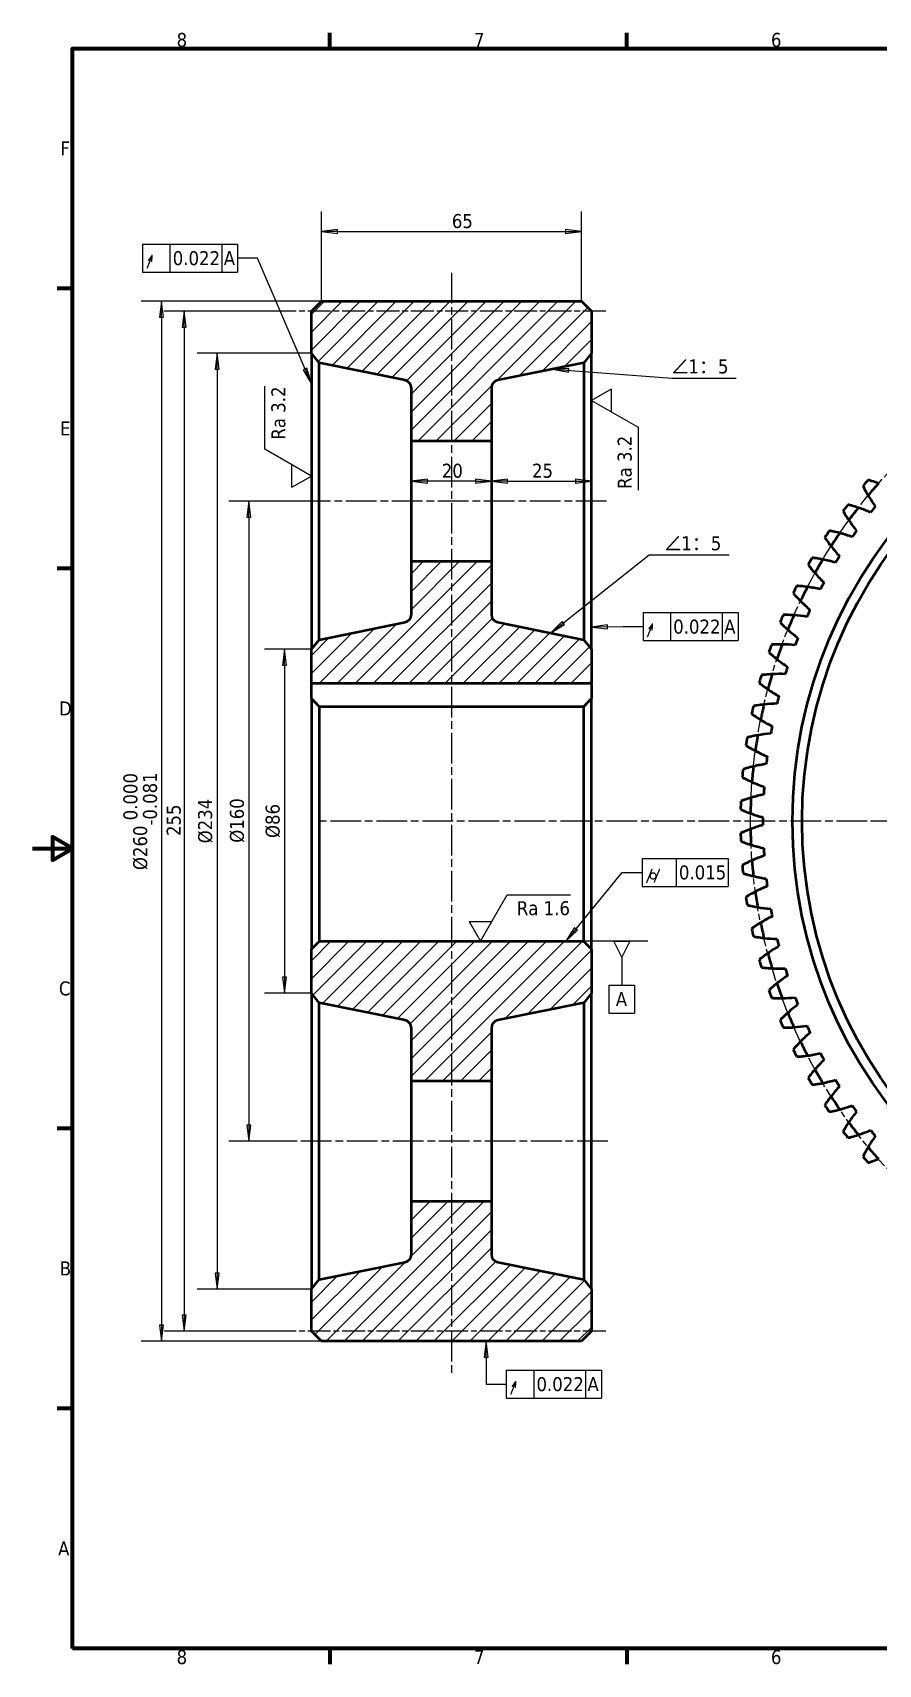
# Model space of a CAD drawing. Header units: millimetres. Extents: x 0 to 594, y 0 to 420.
# Drawn here: x 0 to 211.3, y 6 to 414 of the extents above; entities that cross this region are included whole.
import ezdxf

# ---------------------------------------------------------------- set-up
doc = ezdxf.new("R2010")
doc.units = ezdxf.units.MM
doc.linetypes.add('CHAIN', pattern=[0.3543, 0.2362, -0.0295, 0.0591, -0.0295])
for name, color, linetype, lineweight in [('中心标记 (ISO)', 7, 'Continuous', 25), ('中心线 (ISO)', 7, 'CHAIN', 25), ('剖面线 (ISO)', 7, 'Continuous', 18), ('可见 (ISO)', 7, 'Continuous', 50), ('图框 (ISO)', 7, 'Continuous', 70), ('尺寸 (ISO)', 7, 'Continuous', 25), ('旋转中心线', 7, 'CHAIN', 25), ('符号 (ISO)', 7, 'Continuous', 25)]:
    doc.layers.add(name, color=color, linetype=linetype, lineweight=lineweight)
doc.styles.add('文本样式10', font='AIGDT___.TTF')
doc.styles.add('注释文本 (ISO)', font='tahoma.ttf')
doc.dimstyles.new('默认 (GB)', dxfattribs={"dimtxt": 3.5, "dimasz": 4, "dimexe": 5, "dimexo": 0, "dimgap": 0.75, "dimtad": 1, "dimrnd": 1e-08, "dimdsep": 46, "dimtxsty": '注释文本 (ISO)', "dimblk": 'Filled-1', "dimcen": 0.09, "dimdle": 10, "dimclrd": 256, "dimclre": 256, "dimclrt": 256, "dimaunit": 1, "dimadec": 3, "dimazin": 2, "dimtfac": 1, "dimtmove": 0, "dimatfit": 3, "dimldrblk": 'Filled-1', "dimfxl": 1, "dimtolj": 1, "dimtzin": 0, "dimlwd": -1, "dimlwe": -1, "dimarcsym": 0})
doc.dimstyles.new('默认 - 类型 1 (GB)$7', dxfattribs={"dimtxt": 3.5, "dimasz": 4, "dimexe": 5, "dimexo": 0, "dimgap": 0.75, "dimtad": 1, "dimrnd": 1e-08, "dimdsep": 46, "dimtxsty": '注释文本 (ISO)', "dimblk": 'Filled-1', "dimcen": 0.09, "dimdle": 10, "dimclrd": 256, "dimclre": 256, "dimclrt": 256, "dimaunit": 1, "dimadec": 3, "dimazin": 2, "dimtfac": 1, "dimtmove": 0, "dimatfit": 3, "dimldrblk": 'Filled-1', "dimfxl": 1, "dimtolj": 1, "dimtzin": 0, "dimlwd": -1, "dimlwe": -1, "dimarcsym": 0})
pattern_1 = [(45, (0, 0), (-2.245064, 2.245064), [])]

# ---------------------------------------------------------------- blocks, each defined once
blk = doc.blocks.new('图框 默认图框')
at = {"layer": '图框 (ISO)'}
for p, q in [((74.25, 410), (74.25, 413.9)), ((148.5, 410), (148.5, 413.9)), ((10, 350), (6.1, 350)), ((10, 280), (6.1, 280)), ((10, 140), (6.1, 140)), ((10, 70), (6.1, 70)), ((74.25, 10), (74.25, 6.1)), ((148.5, 10), (148.5, 6.1))]:
    blk.add_line(p, q, dxfattribs=at)
at = {"layer": '图框 (ISO)', "flags": 128}
for points in [[(10, 10), (10, 410), (584, 410), (584, 10), (10, 10)], [(0, 210), (10, 210), (5, 212.89), (5, 207.11), (10, 210)]]:
    blk.add_lwpolyline(points, dxfattribs=at)
at = {"layer": '图框 (ISO)', "char_height": 3.5, "attachment_point": 7, "style": '注释文本 (ISO)'}
for s, insert in [('8', (35.98, 410.32)), ('7', (110.29, 410.4)), ('6', (184.51, 410.33)), ('F', (6.94, 383.25)), ('E', (6.85, 313.25)), ('D', (6.57, 243.25)), ('C', (6.56, 173.19)), ('B', (6.78, 103.25)), ('A', (6.36, 33.25)), ('8', (35.98, 6.02)), ('7', (110.29, 6.1)), ('6', (184.51, 6.03))]:
    blk.add_mtext(s, dxfattribs=dict(at, insert=insert))
blk = doc.blocks.new('Filled-1')
at = {"color": 0}
for p, q in [((0, 0), (-1, 0.125)), ((-1, 0.125), (-1, -0.125)), ((-1, 0), (0, 0)), ((-1, -0.125), (0, 0))]:
    blk.add_line(p, q, dxfattribs=at)
at = {"color": 0, "flags": 128}
blk.add_lwpolyline([(-1, -0.125), (0, 0), (-1, 0.125), (-1, -0.125)], dxfattribs=at)
at = {"color": 0}
blk.add_solid([(-1, -0.125), (0, 0), (-1, 0.125), (-1, -0.125)], dxfattribs=at)
blk = doc.blocks.new('*D6')
at = {"layer": 'Defpoints', "color": 0, "transparency": 16777216}
for p in [(94.66, 311.8), (114.66, 311.8), (94.66, 301.8)]:
    blk.add_point(p, dxfattribs=at)
at = {"layer": '尺寸 (ISO)', "transparency": 16777216}
for p, q in [((94.66, 311.8), (94.66, 296.8)), ((114.66, 311.8), (114.66, 296.8)), ((110.66, 301.8), (98.66, 301.8))]:
    blk.add_line(p, q, dxfattribs=at)
at = {"layer": '尺寸 (ISO)', "transparency": 16777216, "xscale": 4, "yscale": 4, "zscale": 4, "rotation": 180}
blk.add_blockref('Filled-1', (94.66, 301.8), dxfattribs=at)
at = {"layer": '尺寸 (ISO)', "transparency": 16777216, "xscale": 4, "yscale": 4, "zscale": 4}
blk.add_blockref('Filled-1', (114.66, 301.8), dxfattribs=at)
at = {"layer": '尺寸 (ISO)', "transparency": 16777216, "insert": (102.26, 306.19), "char_height": 3.5, "attachment_point": 1, "style": '注释文本 (ISO)'}
blk.add_mtext('\\A1;20', dxfattribs=at)
blk = doc.blocks.new('*D7')
at = {"layer": 'Defpoints', "color": 0, "transparency": 16777216}
for p in [(114.66, 301.8), (139.66, 301.8), (139.66, 301.71)]:
    blk.add_point(p, dxfattribs=at)
at = {"layer": '尺寸 (ISO)', "transparency": 16777216}
blk.add_line((118.66, 301.8), (135.66, 301.8), dxfattribs=at)
at = {"layer": '尺寸 (ISO)', "transparency": 16777216, "xscale": 4, "yscale": 4, "zscale": 4, "rotation": 180}
blk.add_blockref('Filled-1', (114.66, 301.8), dxfattribs=at)
at = {"layer": '尺寸 (ISO)', "transparency": 16777216, "xscale": 4, "yscale": 4, "zscale": 4}
blk.add_blockref('Filled-1', (139.66, 301.8), dxfattribs=at)
at = {"layer": '尺寸 (ISO)', "transparency": 16777216, "insert": (124.79, 306.19), "char_height": 3.5, "attachment_point": 1, "style": '注释文本 (ISO)'}
blk.add_mtext('\\A1;25', dxfattribs=at)
blk = doc.blocks.new('*D8')
at = {"layer": 'Defpoints', "color": 0, "transparency": 16777216}
for p in [(66.69, 296.8), (54.03, 136.8), (65.9, 136.8)]:
    blk.add_point(p, dxfattribs=at)
at = {"layer": '尺寸 (ISO)', "transparency": 16777216}
for p, q in [((66.69, 296.8), (49.03, 296.8)), ((54.03, 292.8), (54.03, 140.8)), ((65.9, 136.8), (49.03, 136.8))]:
    blk.add_line(p, q, dxfattribs=at)
at = {"layer": '尺寸 (ISO)', "transparency": 16777216, "xscale": 4, "yscale": 4, "zscale": 4}
for p, rotation in [((54.03, 296.8), 90), ((54.03, 136.8), 270)]:
    blk.add_blockref('Filled-1', p, dxfattribs=dict(at, rotation=rotation))
at = {"layer": '尺寸 (ISO)', "transparency": 16777216, "insert": (49.29, 211.42), "char_height": 3.5, "attachment_point": 1, "rotation": 90, "style": '注释文本 (ISO)'}
blk.add_mtext('\\A1;\\fTahoma|b0|i0;Ø160', dxfattribs=at)
blk = doc.blocks.new('*D9')
at = {"layer": 'Defpoints', "color": 0, "transparency": 16777216}
for p in [(69.66, 259.8), (62.96, 173.8), (69.66, 173.8)]:
    blk.add_point(p, dxfattribs=at)
at = {"layer": '尺寸 (ISO)', "transparency": 16777216}
for p, q in [((69.66, 259.8), (57.96, 259.8)), ((62.96, 255.8), (62.96, 177.8)), ((69.66, 173.8), (57.96, 173.8))]:
    blk.add_line(p, q, dxfattribs=at)
at = {"layer": '尺寸 (ISO)', "transparency": 16777216, "xscale": 4, "yscale": 4, "zscale": 4}
for p, rotation in [((62.96, 259.8), 90), ((62.96, 173.8), 270)]:
    blk.add_blockref('Filled-1', p, dxfattribs=dict(at, rotation=rotation))
at = {"layer": '尺寸 (ISO)', "transparency": 16777216, "insert": (58.22, 212.62), "char_height": 3.5, "attachment_point": 1, "rotation": 90, "style": '注释文本 (ISO)'}
blk.add_mtext('\\A1;\\fTahoma|b0|i0;Ø86', dxfattribs=at)
blk = doc.blocks.new('*D10')
at = {"layer": 'Defpoints', "color": 0, "transparency": 16777216}
for p in [(69.66, 333.8), (46.09, 99.8), (69.66, 99.8)]:
    blk.add_point(p, dxfattribs=at)
at = {"layer": '尺寸 (ISO)', "transparency": 16777216}
for p, q in [((69.66, 333.8), (41.09, 333.8)), ((46.09, 329.8), (46.09, 103.8)), ((69.66, 99.8), (41.09, 99.8))]:
    blk.add_line(p, q, dxfattribs=at)
at = {"layer": '尺寸 (ISO)', "transparency": 16777216, "xscale": 4, "yscale": 4, "zscale": 4}
for p, rotation in [((46.09, 333.8), 90), ((46.09, 99.8), 270)]:
    blk.add_blockref('Filled-1', p, dxfattribs=dict(at, rotation=rotation))
at = {"layer": '尺寸 (ISO)', "transparency": 16777216, "insert": (41.35, 211.29), "char_height": 3.5, "attachment_point": 1, "rotation": 90, "style": '注释文本 (ISO)'}
blk.add_mtext('\\A1;\\fTahoma|b0|i0;Ø234', dxfattribs=at)
blk = doc.blocks.new('*D11')
at = {"layer": 'Defpoints', "color": 0, "transparency": 16777216}
for p in [(137.16, 364.22), (72.16, 346.8), (137.16, 346.8)]:
    blk.add_point(p, dxfattribs=at)
at = {"layer": '尺寸 (ISO)', "transparency": 16777216}
for p, q in [((72.16, 346.8), (72.16, 369.22)), ((137.16, 346.8), (137.16, 369.22)), ((76.16, 364.22), (133.16, 364.22))]:
    blk.add_line(p, q, dxfattribs=at)
at = {"layer": '尺寸 (ISO)', "transparency": 16777216, "xscale": 4, "yscale": 4, "zscale": 4, "rotation": 180}
blk.add_blockref('Filled-1', (72.16, 364.22), dxfattribs=at)
at = {"layer": '尺寸 (ISO)', "transparency": 16777216, "xscale": 4, "yscale": 4, "zscale": 4}
blk.add_blockref('Filled-1', (137.16, 364.22), dxfattribs=at)
at = {"layer": '尺寸 (ISO)', "transparency": 16777216, "insert": (104.76, 368.61), "char_height": 3.5, "attachment_point": 1, "style": '注释文本 (ISO)'}
blk.add_mtext('\\A1;65', dxfattribs=at)
blk = doc.blocks.new('基准标识符号1')
at = {"layer": '符号 (ISO)', "lineweight": 25}
for p, q in [((153.72, 186.8), (137.67, 186.8)), ((147.22, 182.8), (147.22, 182.35)), ((147.22, 182.35), (147.22, 175.85))]:
    blk.add_line(p, q, dxfattribs=at)
at = {"layer": '符号 (ISO)'}
for p, q in [((144.01, 175.85), (150.44, 175.85)), ((144.01, 175.85), (144.01, 168.85)), ((150.44, 175.85), (150.44, 168.85)), ((144.01, 168.85), (150.44, 168.85))]:
    blk.add_line(p, q, dxfattribs=at)
at = {"layer": '符号 (ISO)', "lineweight": 25, "flags": 128}
blk.add_lwpolyline([(145.22, 186.8), (149.22, 186.8), (147.22, 182.8), (145.22, 186.8)], dxfattribs=at)
at = {"layer": '符号 (ISO)'}
blk.add_solid([(145.22, 186.8), (149.22, 186.8), (147.22, 182.8), (145.22, 186.8)], dxfattribs=at)
at = {"layer": '符号 (ISO)', "insert": (145.73, 170.6), "char_height": 3.5, "attachment_point": 7, "style": '注释文本 (ISO)'}
blk.add_mtext('A', dxfattribs=at)
blk = doc.blocks.new('GDT 标识符号(&T)2')
at = {"layer": '符号 (ISO)'}
for p, q in [((143.66, 265.92), (139.66, 265.36)), ((143.66, 265.42), (139.66, 265.36)), ((139.66, 265.36), (143.67, 264.92)), ((143.67, 264.92), (143.66, 265.92)), ((143.66, 265.42), (147.54, 265.47)), ((147.54, 265.47), (152.54, 265.47)), ((152.54, 268.97), (176.28, 268.97)), ((152.54, 268.97), (152.54, 261.97)), ((159.38, 268.97), (159.38, 261.97)), ((172.35, 268.97), (172.35, 261.97)), ((176.28, 268.97), (176.28, 261.97)), ((152.54, 261.97), (176.28, 261.97))]:
    blk.add_line(p, q, dxfattribs=at)
at = {"layer": '符号 (ISO)', "flags": 128}
blk.add_lwpolyline([(143.66, 265.92), (139.66, 265.36), (143.67, 264.92), (143.66, 265.92)], dxfattribs=at)
at = {"layer": '符号 (ISO)'}
blk.add_solid([(143.66, 265.92), (139.66, 265.36), (143.67, 264.92), (143.66, 265.92)], dxfattribs=at)
at = {"layer": '符号 (ISO)', "char_height": 3.5, "attachment_point": 7}
for s, insert, style in [('h', (153.31, 262.8), '文本样式10'), ('0.022', (160.08, 263.64), '注释文本 (ISO)'), ('A', (172.82, 263.72), '注释文本 (ISO)')]:
    blk.add_mtext(s, dxfattribs=dict(at, insert=insert, style=style))
blk = doc.blocks.new('表面粗糙度标识符号4')
at = {"layer": '符号 (ISO)'}
for p, q in [((111.9, 186.81), (118.61, 198.43)), ((118.61, 198.43), (134.38, 198.43)), ((109.07, 191.71), (111.9, 186.81)), ((109.07, 191.71), (114.73, 191.71))]:
    blk.add_line(p, q, dxfattribs=at)
at = {"layer": '符号 (ISO)', "insert": (121, 193.25), "char_height": 3.5, "attachment_point": 7, "style": '注释文本 (ISO)'}
blk.add_mtext('Ra 1.6', dxfattribs=at)
blk = doc.blocks.new('表面粗糙度标识符号5')
at = {"layer": '符号 (ISO)'}
for p, q in [((144.57, 324.86), (139.67, 322.03)), ((144.57, 324.86), (144.57, 319.2)), ((139.67, 322.03), (151.3, 315.32)), ((151.3, 315.32), (151.3, 299.55))]:
    blk.add_line(p, q, dxfattribs=at)
at = {"layer": '符号 (ISO)', "insert": (149.76, 299.9), "char_height": 3.5, "attachment_point": 7, "rotation": 90, "style": '注释文本 (ISO)'}
blk.add_mtext('Ra 3.2', dxfattribs=at)
blk = doc.blocks.new('GDT 标识符号(&T)3')
at = {"layer": '符号 (ISO)'}
for p, q in [((135.79, 189.89), (147.36, 204.02)), ((147.36, 204.02), (152.36, 204.02)), ((152.36, 207.52), (173.78, 207.52)), ((152.36, 207.52), (152.36, 200.52)), ((160.81, 207.52), (160.81, 200.52)), ((173.78, 207.52), (173.78, 200.52)), ((152.36, 200.52), (173.78, 200.52)), ((135.4, 190.21), (133.26, 186.8)), ((135.79, 189.89), (133.26, 186.8)), ((133.26, 186.8), (136.18, 189.58)), ((136.18, 189.58), (135.4, 190.21))]:
    blk.add_line(p, q, dxfattribs=at)
at = {"layer": '符号 (ISO)', "flags": 128}
blk.add_lwpolyline([(135.4, 190.21), (133.26, 186.8), (136.18, 189.58), (135.4, 190.21)], dxfattribs=at)
at = {"layer": '符号 (ISO)'}
blk.add_solid([(135.4, 190.21), (133.26, 186.8), (136.18, 189.58), (135.4, 190.21)], dxfattribs=at)
at = {"layer": '符号 (ISO)', "char_height": 3.5, "attachment_point": 7}
for s, insert, style in [('g', (153.1, 201.38), '文本样式10'), ('0.015', (161.51, 202.2), '注释文本 (ISO)')]:
    blk.add_mtext(s, dxfattribs=dict(at, insert=insert, style=style))
blk = doc.blocks.new('GDT 标识符号(&T)4')
at = {"layer": '符号 (ISO)'}
for p, q in [((27.48, 361.08), (51.22, 361.08)), ((27.48, 361.08), (27.48, 354.08)), ((34.32, 361.08), (34.32, 354.08)), ((47.28, 361.08), (47.28, 354.08)), ((51.22, 361.08), (51.22, 354.08)), ((56.22, 357.58), (51.22, 357.58)), ((68.09, 329.85), (56.22, 357.58)), ((27.48, 354.08), (51.22, 354.08)), ((68.55, 330.05), (67.63, 329.65)), ((67.63, 329.65), (69.66, 326.17)), ((68.09, 329.85), (69.66, 326.17)), ((69.66, 326.17), (68.55, 330.05))]:
    blk.add_line(p, q, dxfattribs=at)
at = {"layer": '符号 (ISO)', "flags": 128}
blk.add_lwpolyline([(67.63, 329.65), (69.66, 326.17), (68.55, 330.05), (67.63, 329.65)], dxfattribs=at)
at = {"layer": '符号 (ISO)'}
blk.add_solid([(67.63, 329.65), (69.66, 326.17), (68.55, 330.05), (67.63, 329.65)], dxfattribs=at)
at = {"layer": '符号 (ISO)', "char_height": 3.5, "attachment_point": 7}
for s, insert, style in [('0.022', (35.01, 355.76), '注释文本 (ISO)'), ('A', (47.76, 355.83), '注释文本 (ISO)'), ('h', (28.25, 354.92), '文本样式10')]:
    blk.add_mtext(s, dxfattribs=dict(at, insert=insert, style=style))
blk = doc.blocks.new('*D29')
at = {"layer": 'Defpoints', "color": 0, "transparency": 16777216}
for p in [(72.16, 346.8), (32.16, 86.8), (72.16, 86.8)]:
    blk.add_point(p, dxfattribs=at)
at = {"layer": '尺寸 (ISO)', "transparency": 16777216}
for p, q in [((72.16, 346.8), (27.16, 346.8)), ((32.16, 342.8), (32.16, 90.8)), ((72.16, 86.8), (27.16, 86.8))]:
    blk.add_line(p, q, dxfattribs=at)
at = {"layer": '尺寸 (ISO)', "transparency": 16777216, "xscale": 4, "yscale": 4, "zscale": 4}
for p, rotation in [((32.16, 346.8), 90), ((32.16, 86.8), 270)]:
    blk.add_blockref('Filled-1', p, dxfattribs=dict(at, rotation=rotation))
at = {"layer": '尺寸 (ISO)', "transparency": 16777216, "insert": (22.67, 204.59), "char_height": 3.5, "attachment_point": 1, "rotation": 90, "style": '注释文本 (ISO)'}
blk.add_mtext('\\A1;\\fTahoma|b0|i0;Ø260\\S 0.000^ -0.081;', dxfattribs=at)
blk = doc.blocks.new('表面粗糙度标识符号9')
at = {"layer": '符号 (ISO)'}
for p, q in [((58.03, 309.83), (58.03, 325.59)), ((69.65, 303.11), (58.03, 309.83)), ((64.75, 300.29), (64.75, 305.94)), ((64.75, 300.29), (69.65, 303.11))]:
    blk.add_line(p, q, dxfattribs=at)
at = {"layer": '符号 (ISO)', "insert": (63.22, 312.21), "char_height": 3.5, "attachment_point": 7, "rotation": 90, "style": '注释文本 (ISO)'}
blk.add_mtext('Ra 3.2', dxfattribs=at)
blk = doc.blocks.new('GDT 标识符号(&T)5')
at = {"layer": '符号 (ISO)'}
for p, q in [((113.37, 86.8), (112.87, 82.8)), ((113.37, 82.8), (113.37, 86.8)), ((113.87, 82.8), (113.37, 86.8)), ((112.87, 82.8), (113.87, 82.8)), ((113.37, 82.8), (113.37, 76.09)), ((118.37, 79.59), (142.12, 79.59)), ((118.37, 79.59), (118.37, 72.59)), ((125.22, 79.59), (125.22, 72.59)), ((138.18, 79.59), (138.18, 72.59)), ((142.12, 79.59), (142.12, 72.59)), ((113.37, 76.09), (118.37, 76.09)), ((118.37, 72.59), (142.12, 72.59))]:
    blk.add_line(p, q, dxfattribs=at)
at = {"layer": '符号 (ISO)', "flags": 128}
blk.add_lwpolyline([(113.87, 82.8), (113.37, 86.8), (112.87, 82.8), (113.87, 82.8)], dxfattribs=at)
at = {"layer": '符号 (ISO)'}
blk.add_solid([(113.87, 82.8), (113.37, 86.8), (112.87, 82.8), (113.87, 82.8)], dxfattribs=at)
at = {"layer": '符号 (ISO)', "char_height": 3.5, "attachment_point": 7}
for s, insert, style in [('0.022', (125.91, 74.26), '注释文本 (ISO)'), ('A', (138.66, 74.34), '注释文本 (ISO)'), ('h', (119.15, 73.42), '文本样式10')]:
    blk.add_mtext(s, dxfattribs=dict(at, insert=insert, style=style))
blk = doc.blocks.new('*D33')
at = {"layer": 'Defpoints', "color": 0, "transparency": 16777216}
for p in [(65.88, 344.3), (37.88, 89.3), (65.88, 89.3)]:
    blk.add_point(p, dxfattribs=at)
at = {"layer": '尺寸 (ISO)', "transparency": 16777216}
for p, q in [((65.88, 344.3), (32.88, 344.3)), ((37.88, 340.3), (37.88, 93.3)), ((65.88, 89.3), (32.88, 89.3))]:
    blk.add_line(p, q, dxfattribs=at)
at = {"layer": '尺寸 (ISO)', "transparency": 16777216, "xscale": 4, "yscale": 4, "zscale": 4}
for p, rotation in [((37.88, 344.3), 90), ((37.88, 89.3), 270)]:
    blk.add_blockref('Filled-1', p, dxfattribs=dict(at, rotation=rotation))
at = {"layer": '尺寸 (ISO)', "transparency": 16777216, "insert": (33.49, 213.11), "char_height": 3.5, "attachment_point": 1, "rotation": 90, "style": '注释文本 (ISO)'}
blk.add_mtext('\\A1;255', dxfattribs=at)

msp = doc.modelspace()

# ---------------------------------------------------------------- hatches: boundary and pattern name
at = {"layer": '剖面线 (ISO)'}
h = msp.add_hatch(dxfattribs=at)
h.set_pattern_fill('ANSI31', color=256, scale=25.4, style=0)
h.set_pattern_definition(pattern_1)
edge = h.paths.add_edge_path()
edge.add_line((94.6648, 311.7988), (94.6648, 325.0785))
edge.add_ellipse((92.6648, 325.0785), major_axis=(0, 2), ratio=1, start_angle=270, end_angle=348.5)
edge.add_line((93.0636, 327.0383), (71.6247, 331.4001))
edge.add_line((71.6247, 331.4001), (69.6648, 333.7988))
edge.add_line((69.6648, 333.7988), (69.6648, 344.2988))
edge.add_line((69.6648, 344.2988), (72.1648, 346.7988))
edge.add_line((72.1648, 346.7988), (137.1648, 346.7988))
edge.add_line((137.1648, 346.7988), (139.6648, 344.2988))
edge.add_line((139.6648, 344.2988), (139.6648, 333.7988))
edge.add_line((139.6648, 333.7988), (137.705, 331.4001))
edge.add_line((137.705, 331.4001), (116.2661, 327.0383))
edge.add_ellipse((116.6648, 325.0785), major_axis=(-1.9598, -0.3987), ratio=1, start_angle=270, end_angle=348.5)
edge.add_line((114.6648, 325.0785), (114.6648, 311.7988))
edge.add_line((114.6648, 311.7988), (94.6648, 311.7988))
h = msp.add_hatch(dxfattribs=at)
h.set_pattern_fill('ANSI31', color=256, scale=25.4, style=0)
h.set_pattern_definition(pattern_1)
edge = h.paths.add_edge_path()
edge.add_line((139.6648, 251.1988), (69.6648, 251.1988))
edge.add_line((69.6648, 251.1988), (69.6648, 259.7988))
edge.add_line((69.6648, 259.7988), (71.6247, 262.1976))
edge.add_line((71.6247, 262.1976), (93.0636, 266.5594))
edge.add_ellipse((92.6648, 268.5192), major_axis=(1.9598, 0.3987), ratio=1, start_angle=270, end_angle=348.5)
edge.add_line((94.6648, 268.5192), (94.6648, 281.7988))
edge.add_line((94.6648, 281.7988), (114.6648, 281.7988))
edge.add_line((114.6648, 281.7988), (114.6648, 268.5192))
edge.add_ellipse((116.6648, 268.5192), major_axis=(0, -2), ratio=1, start_angle=270, end_angle=348.5)
edge.add_line((116.2661, 266.5594), (137.705, 262.1976))
edge.add_line((137.705, 262.1976), (139.6648, 259.7988))
edge.add_line((139.6648, 259.7988), (139.6648, 251.1988))
h = msp.add_hatch(dxfattribs=at)
h.set_pattern_fill('ANSI31', color=256, scale=25.4, style=0)
h.set_pattern_definition(pattern_1)
edge = h.paths.add_edge_path()
edge.add_line((137.6648, 186.7988), (139.6648, 184.7988))
edge.add_line((139.6648, 184.7988), (139.6648, 173.7988))
edge.add_line((139.6648, 173.7988), (137.705, 171.4001))
edge.add_line((137.705, 171.4001), (116.2661, 167.0383))
edge.add_ellipse((116.6648, 165.0785), major_axis=(-1.9598, -0.3987), ratio=1, start_angle=270, end_angle=348.5)
edge.add_line((114.6648, 165.0785), (114.6648, 151.7988))
edge.add_line((114.6648, 151.7988), (94.6648, 151.7988))
edge.add_line((94.6648, 151.7988), (94.6648, 165.0785))
edge.add_ellipse((92.6648, 165.0785), major_axis=(0, 2), ratio=1, start_angle=270, end_angle=348.5)
edge.add_line((93.0636, 167.0383), (71.6247, 171.4001))
edge.add_line((71.6247, 171.4001), (69.6648, 173.7988))
edge.add_line((69.6648, 173.7988), (69.6648, 184.7988))
edge.add_line((69.6648, 184.7988), (71.6648, 186.7988))
edge.add_line((71.6648, 186.7988), (137.6648, 186.7988))
h = msp.add_hatch(dxfattribs=at)
h.set_pattern_fill('ANSI31', color=256, scale=25.4, style=0)
h.set_pattern_definition(pattern_1)
edge = h.paths.add_edge_path()
edge.add_line((94.6648, 108.5192), (94.6648, 121.7988))
edge.add_line((94.6648, 121.7988), (114.6648, 121.7988))
edge.add_line((114.6648, 121.7988), (114.6648, 108.5192))
edge.add_ellipse((116.6648, 108.5192), major_axis=(0, -2), ratio=1, start_angle=270, end_angle=348.5)
edge.add_line((116.2661, 106.5594), (137.705, 102.1976))
edge.add_line((137.705, 102.1976), (139.6648, 99.7988))
edge.add_line((139.6648, 99.7988), (139.6648, 89.2988))
edge.add_line((139.6648, 89.2988), (137.1648, 86.7988))
edge.add_line((137.1648, 86.7988), (72.1648, 86.7988))
edge.add_line((72.1648, 86.7988), (69.6648, 89.2988))
edge.add_line((69.6648, 89.2988), (69.6648, 99.7988))
edge.add_line((69.6648, 99.7988), (71.6247, 102.1976))
edge.add_line((71.6247, 102.1976), (93.0636, 106.5594))
edge.add_ellipse((92.6648, 108.5192), major_axis=(1.9598, 0.3987), ratio=1, start_angle=270, end_angle=348.5)

# ---------------------------------------------------------------- linework, layer by layer
at = {"layer": '中心标记 (ISO)', "linetype": 'CHAIN', "ltscale": 32.45837}
msp.add_line((244.3834, 216.7988), (209.3834, 216.7988), dxfattribs=at)
at = {"layer": '中心线 (ISO)', "ltscale": 32.45837}
for p, q in [((104.6648, 353.9456), (104.6648, 78.099)), ((143.4432, 296.7988), (66.693, 296.7988)), ((143.7069, 136.7988), (65.9017, 136.7988))]:
    msp.add_line(p, q, dxfattribs=at)
at = {"layer": '中心线 (ISO)', "ltscale": 24.261677}
for p, q in [((143.2441, 344.2988), (65.8809, 344.2988)), ((143.2441, 89.2988), (65.8809, 89.2988))]:
    msp.add_line(p, q, dxfattribs=at)
at = {"layer": '中心线 (ISO)', "ltscale": 25.405567}
msp.add_circle((306.8834, 216.7988), 127.5, dxfattribs=at)
at = {"layer": '可见 (ISO)'}
for p, q in [((69.6648, 344.2988), (72.1648, 346.7988)), ((72.1648, 346.7988), (137.1648, 346.7988)), ((137.1648, 346.7988), (139.6648, 344.2988)), ((69.6648, 333.7988), (69.6648, 344.2988)), ((139.6648, 344.2988), (139.6648, 333.7988)), ((71.6247, 331.4001), (69.6648, 333.7988)), ((69.6648, 333.7988), (69.6648, 259.7988)), ((93.0636, 327.0383), (71.6247, 331.4001)), ((71.6247, 262.1976), (71.6247, 331.4001)), ((137.705, 331.4001), (116.2661, 327.0383)), ((139.6648, 333.7988), (137.705, 331.4001)), ((137.705, 331.4001), (137.705, 262.1976)), ((139.6648, 259.7988), (139.6648, 333.7988)), ((94.6648, 311.7988), (94.6648, 325.0785)), ((114.6648, 325.0785), (114.6648, 311.7988)), ((114.6648, 311.7988), (94.6648, 311.7988)), ((94.6648, 281.7988), (94.6648, 311.7988)), ((114.6648, 311.7988), (114.6648, 281.7988)), ((94.6648, 281.7988), (114.6648, 281.7988)), ((94.6648, 268.5192), (94.6648, 281.7988)), ((114.6648, 281.7988), (114.6648, 268.5192)), ((71.6247, 262.1976), (93.0636, 266.5594)), ((116.2661, 266.5594), (137.705, 262.1976)), ((69.6648, 259.7988), (71.6247, 262.1976)), ((137.705, 262.1976), (139.6648, 259.7988)), ((69.6648, 251.1988), (69.6648, 259.7988)), ((139.6648, 259.7988), (139.6648, 251.1988)), ((139.6648, 251.1988), (69.6648, 251.1988)), ((69.6648, 251.1988), (69.6648, 250.9488)), ((69.6648, 247.5071), (69.6648, 250.9488)), ((139.6648, 250.9488), (139.6648, 251.1988)), ((139.6648, 250.9488), (139.6648, 247.5071)), ((69.6648, 247.5071), (69.6648, 184.7988)), ((71.6648, 186.7988), (71.6648, 245.417)), ((137.6648, 245.417), (71.6648, 245.417)), ((137.6648, 245.417), (137.6648, 186.7988)), ((139.6648, 184.7988), (139.6648, 247.5071)), ((69.6648, 184.7988), (71.6648, 186.7988)), ((69.6648, 173.7988), (69.6648, 184.7988)), ((71.6648, 186.7988), (137.6648, 186.7988)), ((137.6648, 186.7988), (139.6648, 184.7988)), ((139.6648, 184.7988), (139.6648, 173.7988)), ((71.6247, 171.4001), (69.6648, 173.7988)), ((69.6648, 173.7988), (69.6648, 99.7988)), ((93.0636, 167.0383), (71.6247, 171.4001)), ((71.6247, 102.1976), (71.6247, 171.4001)), ((137.705, 171.4001), (116.2661, 167.0383)), ((139.6648, 173.7988), (137.705, 171.4001)), ((137.705, 171.4001), (137.705, 102.1976)), ((139.6648, 99.7988), (139.6648, 173.7988)), ((94.6648, 151.7988), (94.6648, 165.0785)), ((114.6648, 165.0785), (114.6648, 151.7988)), ((114.6648, 151.7988), (94.6648, 151.7988)), ((94.6648, 121.7988), (94.6648, 151.7988)), ((114.6648, 151.7988), (114.6648, 121.7988)), ((94.6648, 108.5192), (94.6648, 121.7988)), ((94.6648, 121.7988), (114.6648, 121.7988)), ((114.6648, 121.7988), (114.6648, 108.5192)), ((71.6247, 102.1976), (93.0636, 106.5594)), ((116.2661, 106.5594), (137.705, 102.1976)), ((69.6648, 99.7988), (71.6247, 102.1976)), ((137.705, 102.1976), (139.6648, 99.7988)), ((69.6648, 89.2988), (69.6648, 99.7988)), ((139.6648, 99.7988), (139.6648, 89.2988)), ((72.1648, 86.7988), (69.6648, 89.2988)), ((137.1648, 86.7988), (72.1648, 86.7988)), ((139.6648, 89.2988), (137.1648, 86.7988))]:
    msp.add_line(p, q, dxfattribs=at)
for radius in [117, 114.6013]:
    msp.add_circle((306.8834, 216.7988), radius, dxfattribs=at)
for centre, radius, start, end in [((92.6648, 325.0785), 2, 0, 78.5), ((116.6648, 325.0785), 2, 101.5, 180), ((306.8834, 216.7988), 130, 138.970588, 139.852941), ((306.8834, 216.7988), 127.5, 138.529412, 140.294118), ((239.215, 316.2593), 35.3518, 210.622579, 215.92747), ((306.8834, 216.7988), 130, 142.5, 143.382353), ((306.8834, 216.7988), 127.5, 142.058824, 143.823529), ((195.2491, 261.6227), 35.3518, 66.425471, 71.730362), ((306.8834, 216.7988), 124.375, 140.735294, 141.617647), ((233.2204, 311.9049), 35.3518, 214.151991, 219.456882), ((306.8834, 216.7988), 130, 146.029412, 146.911765), ((306.8834, 216.7988), 127.5, 145.588235, 147.352941), ((227.5053, 307.1898), 35.3518, 217.681402, 222.986294), ((192.7014, 254.6654), 35.3518, 69.954883, 75.259774), ((306.8834, 216.7988), 124.375, 144.264706, 145.147059), ((306.8834, 216.7988), 130, 149.558824, 150.441176), ((306.8834, 216.7988), 127.5, 149.117647, 150.882353), ((190.5869, 247.5644), 35.3518, 73.484295, 78.789186), ((306.8834, 216.7988), 124.375, 147.794118, 148.676471), ((222.0913, 302.1318), 35.3518, 221.210814, 226.515705), ((306.8834, 216.7988), 130, 153.088235, 153.970588), ((306.8834, 216.7988), 127.5, 152.647059, 154.411765), ((188.9135, 240.3468), 35.3518, 77.013706, 82.318598), ((306.8834, 216.7988), 124.375, 151.323529, 152.205882), ((216.999, 296.7501), 35.3518, 224.740226, 230.045117), ((306.8834, 216.7988), 124.375, 154.852941, 155.735294), ((92.6648, 268.5192), 2, 281.5, 0), ((116.6648, 268.5192), 2, 180, 258.5), ((306.8834, 216.7988), 130, 156.617647, 157.5), ((306.8834, 216.7988), 127.5, 156.176471, 157.941176), ((187.6876, 233.0398), 35.3518, 80.543118, 85.848009), ((212.2476, 291.0651), 35.3518, 228.269638, 233.574529), ((306.8834, 216.7988), 124.375, 158.382353, 159.264706), ((306.8834, 216.7988), 130, 160.147059, 161.029412), ((306.8834, 216.7988), 127.5, 159.705882, 161.470588), ((207.8552, 285.0983), 35.3518, 231.799049, 237.103941), ((186.9139, 225.6712), 35.3518, 84.07253, 89.377421), ((306.8834, 216.7988), 130, 163.676471, 164.558824), ((306.8834, 216.7988), 127.5, 163.235294, 165), ((186.5952, 218.2689), 35.3518, 87.601942, 92.906833), ((306.8834, 216.7988), 124.375, 161.911765, 162.794118), ((203.8384, 278.8725), 35.3518, 235.328461, 240.633353), ((306.8834, 216.7988), 130, 167.205882, 168.088235), ((306.8834, 216.7988), 127.5, 166.764706, 168.529412), ((186.7329, 210.8611), 35.3518, 91.131353, 96.436245), ((306.8834, 216.7988), 124.375, 165.441176, 166.323529), ((200.2126, 272.4113), 35.3518, 238.857873, 244.162764), ((306.8834, 216.7988), 130, 170.735294, 171.617647), ((306.8834, 216.7988), 127.5, 170.294118, 172.058824), ((187.3263, 203.4758), 35.3518, 94.660765, 99.965657), ((306.8834, 216.7988), 124.375, 168.970588, 169.852941), ((196.9913, 265.739), 35.3518, 242.387285, 247.692176), ((306.8834, 216.7988), 124.375, 172.5, 173.382353), ((306.8834, 216.7988), 130, 174.264706, 175.147059), ((306.8834, 216.7988), 127.5, 173.823529, 175.588235), ((188.3732, 196.141), 35.3518, 98.190177, 103.495068), ((194.187, 258.8811), 35.3518, 245.916696, 251.221588), ((306.8834, 216.7988), 124.375, 176.029412, 176.911765), ((306.8834, 216.7988), 130, 177.794118, 178.676471), ((306.8834, 216.7988), 127.5, 177.352941, 179.117647), ((189.8697, 188.8846), 35.3518, 101.719589, 107.02448), ((191.8101, 251.8636), 35.3518, 249.446108, 254.751), ((306.8834, 216.7988), 124.375, 179.558824, 180.441176), ((306.8834, 216.7988), 130, 181.323529, 182.205882), ((191.8101, 181.734), 35.3518, 105.249, 110.553892), ((306.8834, 216.7988), 127.5, 180.882353, 182.647059), ((189.8697, 244.7131), 35.3518, 252.97552, 258.280411), ((194.187, 174.7165), 35.3518, 108.778412, 114.083304), ((306.8834, 216.7988), 124.375, 183.088235, 183.970588), ((306.8834, 216.7988), 130, 184.852941, 185.735294), ((306.8834, 216.7988), 127.5, 184.411765, 186.176471), ((188.3732, 237.4567), 35.3518, 256.504932, 261.809823), ((196.9913, 167.8587), 35.3518, 112.307824, 117.612715), ((306.8834, 216.7988), 124.375, 186.617647, 187.5), ((306.8834, 216.7988), 130, 188.382353, 189.264706), ((306.8834, 216.7988), 127.5, 187.941176, 189.705882), ((187.3263, 230.1219), 35.3518, 260.034343, 265.339235), ((200.2126, 161.1864), 35.3518, 115.837236, 121.142127), ((306.8834, 216.7988), 124.375, 190.147059, 191.029412), ((306.8834, 216.7988), 130, 191.911765, 192.794118), ((306.8834, 216.7988), 127.5, 191.470588, 193.235294), ((186.7329, 222.7366), 35.3518, 263.563755, 268.868647), ((203.8384, 154.7252), 35.3518, 119.366647, 124.671539), ((306.8834, 216.7988), 127.5, 195, 196.764706), ((306.8834, 216.7988), 124.375, 193.676471, 194.558824), ((306.8834, 216.7988), 130, 195.441176, 196.323529), ((186.5952, 215.3288), 35.3518, 267.093167, 272.398058), ((306.8834, 216.7988), 124.375, 197.205882, 198.088235), ((207.8552, 148.4994), 35.3518, 122.896059, 128.200951), ((306.8834, 216.7988), 127.5, 198.529412, 200.294118), ((306.8834, 216.7988), 130, 198.970588, 199.852941), ((186.9139, 207.9265), 35.3518, 270.622579, 275.92747), ((306.8834, 216.7988), 124.375, 200.735294, 201.617647), ((212.2476, 142.5326), 35.3518, 126.425471, 131.730362), ((306.8834, 216.7988), 127.5, 202.058824, 203.823529), ((92.6648, 165.0785), 2, 0, 78.5), ((116.6648, 165.0785), 2, 101.5, 180), ((306.8834, 216.7988), 130, 202.5, 203.382353), ((187.6876, 200.5579), 35.3518, 274.151991, 279.456882), ((216.999, 136.8476), 35.3518, 129.954883, 135.259774), ((306.8834, 216.7988), 124.375, 204.264706, 205.147059), ((306.8834, 216.7988), 130, 206.029412, 206.911765), ((306.8834, 216.7988), 127.5, 205.588235, 207.352941), ((188.9135, 193.2509), 35.3518, 277.681402, 282.986294), ((222.0913, 131.4659), 35.3518, 133.484295, 138.789186), ((306.8834, 216.7988), 124.375, 207.794118, 208.676471), ((306.8834, 216.7988), 130, 209.558824, 210.441176), ((306.8834, 216.7988), 127.5, 209.117647, 210.882353), ((190.5869, 186.0333), 35.3518, 281.210814, 286.515705), ((306.8834, 216.7988), 124.375, 211.323529, 212.205882), ((227.5053, 126.4079), 35.3518, 137.013706, 142.318598), ((306.8834, 216.7988), 127.5, 212.647059, 214.411765), ((306.8834, 216.7988), 130, 213.088235, 213.970588), ((192.7014, 178.9323), 35.3518, 284.740226, 290.045117), ((233.2204, 121.6927), 35.3518, 140.543118, 145.848009), ((306.8834, 216.7988), 124.375, 214.852941, 215.735294), ((306.8834, 216.7988), 130, 216.617647, 217.5), ((306.8834, 216.7988), 127.5, 216.176471, 217.941176), ((195.2491, 171.975), 35.3518, 288.269638, 293.574529), ((306.8834, 216.7988), 124.375, 218.382353, 219.264706), ((239.215, 117.3384), 35.3518, 144.07253, 149.377421), ((306.8834, 216.7988), 127.5, 219.705882, 221.470588), ((306.8834, 216.7988), 130, 220.147059, 221.029412), ((92.6648, 108.5192), 2, 281.5, 0), ((116.6648, 108.5192), 2, 180, 258.5)]:
    msp.add_arc(centre, radius, start, end, dxfattribs=at)
for points, knots in [([(211.3482, 301.2339), (210.7982, 301.4538), (210.24, 301.661), (209.3899, 301.9522), (209.1032, 302.0463), (208.8149, 302.1369)], [1.361320706, 1.361320706, 1.361320706, 1.361320706, 1.587085649, 1.587085649, 1.70082585, 1.70082585, 1.70082585, 1.70082585]), ([(207.5124, 300.6166), (207.6461, 300.3456), (207.7831, 300.0768), (208.2012, 299.2814), (208.4916, 298.7615), (208.7933, 298.2518)], [1.473345447, 1.473345447, 1.473345447, 1.473345447, 1.587085649, 1.587085649, 1.812850592, 1.812850592, 1.812850592, 1.812850592]), ([(202.541, 294.3402), (202.6911, 294.078), (202.8444, 293.8181), (203.3107, 293.05), (203.6325, 292.549), (203.965, 292.0588)], [1.473345447, 1.473345447, 1.473345447, 1.473345447, 1.587085649, 1.587085649, 1.812850592, 1.812850592, 1.812850592, 1.812850592]), ([(206.3315, 295.1925), (205.769, 295.3782), (205.1991, 295.5506), (204.3326, 295.7889), (204.0408, 295.8652), (203.7474, 295.9378)], [1.361320706, 1.361320706, 1.361320706, 1.361320706, 1.587085649, 1.587085649, 1.70082585, 1.70082585, 1.70082585, 1.70082585]), ([(197.9654, 287.7697), (198.1314, 287.5172), (198.3003, 287.2673), (198.813, 286.5293), (199.1651, 286.0491), (199.5272, 285.5803)], [1.473345447, 1.473345447, 1.473345447, 1.473345447, 1.587085649, 1.587085649, 1.812850592, 1.812850592, 1.812850592, 1.812850592]), ([(201.6962, 288.8537), (201.1234, 289.0044), (200.5439, 289.1415), (199.6645, 289.326), (199.3684, 289.3841), (199.0712, 289.4386)], [1.361320706, 1.361320706, 1.361320706, 1.361320706, 1.587085649, 1.587085649, 1.70082585, 1.70082585, 1.70082585, 1.70082585]), ([(197.4599, 282.2417), (196.8789, 282.3568), (196.2921, 282.4579), (195.403, 282.5879), (195.1039, 282.6277), (194.8039, 282.6638)], [1.361320706, 1.361320706, 1.361320706, 1.361320706, 1.587085649, 1.587085649, 1.70082585, 1.70082585, 1.70082585, 1.70082585]), ([(193.8029, 280.93), (193.9842, 280.6882), (194.1682, 280.4492), (194.7253, 279.7441), (195.1063, 279.2865), (195.4965, 278.8409)], [1.473345447, 1.473345447, 1.473345447, 1.473345447, 1.587085649, 1.587085649, 1.812850592, 1.812850592, 1.812850592, 1.812850592]), ([(190.0694, 273.8471), (190.2652, 273.6169), (190.4636, 273.3896), (191.0631, 272.7202), (191.4715, 272.2869), (191.8884, 271.8662)], [1.473345447, 1.473345447, 1.473345447, 1.473345447, 1.587085649, 1.587085649, 1.812850592, 1.812850592, 1.812850592, 1.812850592]), ([(193.6388, 275.3813), (193.0517, 275.4605), (192.4598, 275.5253), (191.5644, 275.6003), (191.2635, 275.6216), (190.9618, 275.6392)], [1.361320706, 1.361320706, 1.361320706, 1.361320706, 1.587085649, 1.587085649, 1.70082585, 1.70082585, 1.70082585, 1.70082585]), ([(186.779, 266.5477), (186.9886, 266.33), (187.2006, 266.1153), (187.8402, 265.4841), (188.2745, 265.0768), (188.7165, 264.6825)], [1.473345447, 1.473345447, 1.473345447, 1.473345447, 1.587085649, 1.587085649, 1.812850592, 1.812850592, 1.812850592, 1.812850592]), ([(190.2472, 268.2988), (189.6564, 268.3417), (189.0616, 268.3699), (188.1632, 268.3896), (187.8616, 268.3924), (187.5594, 268.3913)], [1.361320706, 1.361320706, 1.361320706, 1.361320706, 1.587085649, 1.587085649, 1.70082585, 1.70082585, 1.70082585, 1.70082585]), ([(183.9443, 259.0596), (184.1668, 258.8552), (184.3916, 258.654), (185.0688, 258.0634), (185.5274, 257.6836), (185.9929, 257.3172)], [1.473345447, 1.473345447, 1.473345447, 1.473345447, 1.587085649, 1.587085649, 1.812850592, 1.812850592, 1.812850592, 1.812850592]), ([(187.298, 261.0209), (186.7057, 261.0273), (186.1103, 261.0189), (185.2124, 260.9833), (184.9112, 260.9675), (184.6096, 260.9478)], [1.361320706, 1.361320706, 1.361320706, 1.361320706, 1.587085649, 1.587085649, 1.70082585, 1.70082585, 1.70082585, 1.70082585]), ([(184.8025, 253.5752), (184.2109, 253.5452), (183.6172, 253.5001), (182.7232, 253.4093), (182.4234, 253.375), (182.1237, 253.3368)], [1.361320706, 1.361320706, 1.361320706, 1.361320706, 1.587085649, 1.587085649, 1.70082585, 1.70082585, 1.70082585, 1.70082585]), ([(181.5758, 251.4112), (181.8106, 251.2209), (182.0473, 251.0339), (182.7596, 250.4861), (183.2407, 250.1352), (183.7278, 249.7983)], [1.473345447, 1.473345447, 1.473345447, 1.473345447, 1.587085649, 1.587085649, 1.812850592, 1.812850592, 1.812850592, 1.812850592]), ([(182.77, 245.99), (182.1814, 245.9236), (181.5916, 245.8421), (180.7049, 245.6964), (180.4078, 245.6437), (180.111, 245.5871)], [1.361320706, 1.361320706, 1.361320706, 1.361320706, 1.587085649, 1.587085649, 1.70082585, 1.70082585, 1.70082585, 1.70082585]), ([(179.6827, 243.6315), (179.9287, 243.456), (180.1766, 243.284), (180.9212, 242.781), (181.423, 242.4604), (181.9299, 242.1541)], [1.473345447, 1.473345447, 1.473345447, 1.473345447, 1.587085649, 1.587085649, 1.812850592, 1.812850592, 1.812850592, 1.812850592]), ([(181.2084, 238.2941), (180.625, 238.1916), (180.0413, 238.0739), (179.1652, 237.874), (178.872, 237.8031), (178.5792, 237.7283)], [1.361320706, 1.361320706, 1.361320706, 1.361320706, 1.587085649, 1.587085649, 1.70082585, 1.70082585, 1.70082585, 1.70082585]), ([(178.2721, 235.75), (178.5285, 235.59), (178.7864, 235.4336), (179.5606, 234.9774), (180.0812, 234.6883), (180.606, 234.4138)], [1.473345447, 1.473345447, 1.473345447, 1.473345447, 1.587085649, 1.587085649, 1.812850592, 1.812850592, 1.812850592, 1.812850592]), ([(180.1235, 230.5167), (179.5475, 230.3785), (178.9722, 230.2251), (178.1101, 229.9715), (177.8218, 229.8827), (177.5341, 229.7901)], [1.361320706, 1.361320706, 1.361320706, 1.361320706, 1.587085649, 1.587085649, 1.70082585, 1.70082585, 1.70082585, 1.70082585]), ([(177.3494, 227.7967), (177.6151, 227.6527), (177.8822, 227.5125), (178.683, 227.1048), (179.2204, 226.8483), (179.7612, 226.6066)], [1.473345447, 1.473345447, 1.473345447, 1.473345447, 1.587085649, 1.587085649, 1.812850592, 1.812850592, 1.812850592, 1.812850592]), ([(179.5194, 222.6872), (178.953, 222.5138), (178.3882, 222.3253), (177.5434, 222.0192), (177.2611, 221.9128), (176.9797, 221.8026)], [1.361320706, 1.361320706, 1.361320706, 1.361320706, 1.587085649, 1.587085649, 1.70082585, 1.70082585, 1.70082585, 1.70082585]), ([(176.9181, 219.8016), (177.1921, 219.6743), (177.4673, 219.5507), (178.2917, 219.1932), (178.8439, 218.9702), (179.3985, 218.7623)], [1.473345447, 1.473345447, 1.473345447, 1.473345447, 1.587085649, 1.587085649, 1.812850592, 1.812850592, 1.812850592, 1.812850592]), ([(179.3985, 214.8354), (178.8439, 214.6275), (178.2917, 214.4045), (177.4673, 214.047), (177.1921, 213.9234), (176.9181, 213.7961)], [1.361320706, 1.361320706, 1.361320706, 1.361320706, 1.587085649, 1.587085649, 1.70082585, 1.70082585, 1.70082585, 1.70082585]), ([(176.9797, 211.7951), (177.2611, 211.6849), (177.5434, 211.5785), (178.3882, 211.2724), (178.953, 211.0839), (179.5194, 210.9105)], [1.473345447, 1.473345447, 1.473345447, 1.473345447, 1.587085649, 1.587085649, 1.812850592, 1.812850592, 1.812850592, 1.812850592]), ([(179.7612, 206.9911), (179.2204, 206.7494), (178.683, 206.4928), (177.8822, 206.0852), (177.6151, 205.945), (177.3494, 205.801)], [1.361320706, 1.361320706, 1.361320706, 1.361320706, 1.587085649, 1.587085649, 1.70082585, 1.70082585, 1.70082585, 1.70082585]), ([(177.5341, 203.8076), (177.8218, 203.7149), (178.1101, 203.6261), (178.9722, 203.3726), (179.5475, 203.2192), (180.1235, 203.081)], [1.473345447, 1.473345447, 1.473345447, 1.473345447, 1.587085649, 1.587085649, 1.812850592, 1.812850592, 1.812850592, 1.812850592]), ([(180.606, 199.1839), (180.0812, 198.9094), (179.5606, 198.6203), (178.7864, 198.1641), (178.5285, 198.0077), (178.2721, 197.8477)], [1.361320706, 1.361320706, 1.361320706, 1.361320706, 1.587085649, 1.587085649, 1.70082585, 1.70082585, 1.70082585, 1.70082585]), ([(178.5792, 195.8694), (178.872, 195.7946), (179.1652, 195.7237), (180.0413, 195.5237), (180.625, 195.4061), (181.2084, 195.3035)], [1.473345447, 1.473345447, 1.473345447, 1.473345447, 1.587085649, 1.587085649, 1.812850592, 1.812850592, 1.812850592, 1.812850592]), ([(181.9299, 191.4436), (181.423, 191.1372), (180.9212, 190.8166), (180.1766, 190.3137), (179.9287, 190.1417), (179.6827, 189.9662)], [1.361320706, 1.361320706, 1.361320706, 1.361320706, 1.587085649, 1.587085649, 1.70082585, 1.70082585, 1.70082585, 1.70082585]), ([(180.111, 188.0106), (180.4078, 187.9539), (180.7049, 187.9013), (181.5916, 187.7556), (182.1814, 187.674), (182.77, 187.6076)], [1.473345447, 1.473345447, 1.473345447, 1.473345447, 1.587085649, 1.587085649, 1.812850592, 1.812850592, 1.812850592, 1.812850592]), ([(183.7278, 183.7994), (183.2407, 183.4625), (182.7596, 183.1116), (182.0473, 182.5637), (181.8106, 182.3768), (181.5758, 182.1865)], [1.361320706, 1.361320706, 1.361320706, 1.361320706, 1.587085649, 1.587085649, 1.70082585, 1.70082585, 1.70082585, 1.70082585]), ([(182.1237, 180.2609), (182.4234, 180.2227), (182.7232, 180.1884), (183.6172, 180.0976), (184.2109, 180.0525), (184.8025, 180.0225)], [1.473345447, 1.473345447, 1.473345447, 1.473345447, 1.587085649, 1.587085649, 1.812850592, 1.812850592, 1.812850592, 1.812850592]), ([(185.9929, 176.2804), (185.5274, 175.9141), (185.0688, 175.5343), (184.3916, 174.9437), (184.1668, 174.7425), (183.9443, 174.5381)], [1.361320706, 1.361320706, 1.361320706, 1.361320706, 1.587085649, 1.587085649, 1.70082585, 1.70082585, 1.70082585, 1.70082585]), ([(184.6096, 172.6499), (184.9112, 172.6302), (185.2124, 172.6144), (186.1103, 172.5788), (186.7057, 172.5704), (187.298, 172.5768)], [1.473345447, 1.473345447, 1.473345447, 1.473345447, 1.587085649, 1.587085649, 1.812850592, 1.812850592, 1.812850592, 1.812850592]), ([(188.7165, 168.9152), (188.2745, 168.5209), (187.8402, 168.1135), (187.2006, 167.4823), (186.9886, 167.2677), (186.779, 167.05)], [1.361320706, 1.361320706, 1.361320706, 1.361320706, 1.587085649, 1.587085649, 1.70082585, 1.70082585, 1.70082585, 1.70082585]), ([(187.5594, 165.2064), (187.8616, 165.2053), (188.1632, 165.2081), (189.0616, 165.2278), (189.6564, 165.256), (190.2472, 165.2989)], [1.473345447, 1.473345447, 1.473345447, 1.473345447, 1.587085649, 1.587085649, 1.812850592, 1.812850592, 1.812850592, 1.812850592]), ([(191.8884, 161.7315), (191.4715, 161.3108), (191.0631, 160.8775), (190.4636, 160.2081), (190.2652, 159.9808), (190.0694, 159.7506)], [1.361320706, 1.361320706, 1.361320706, 1.361320706, 1.587085649, 1.587085649, 1.70082585, 1.70082585, 1.70082585, 1.70082585]), ([(190.9618, 157.9585), (191.2635, 157.976), (191.5644, 157.9974), (192.4598, 158.0724), (193.0517, 158.1372), (193.6388, 158.2164)], [1.473345447, 1.473345447, 1.473345447, 1.473345447, 1.587085649, 1.587085649, 1.812850592, 1.812850592, 1.812850592, 1.812850592]), ([(195.4965, 154.7568), (195.1063, 154.3112), (194.7253, 153.8535), (194.1682, 153.1485), (193.9842, 152.9095), (193.8029, 152.6676)], [1.361320706, 1.361320706, 1.361320706, 1.361320706, 1.587085649, 1.587085649, 1.70082585, 1.70082585, 1.70082585, 1.70082585]), ([(194.8039, 150.9339), (195.1039, 150.9699), (195.403, 151.0098), (196.2921, 151.1398), (196.8789, 151.2409), (197.4599, 151.356)], [1.473345447, 1.473345447, 1.473345447, 1.473345447, 1.587085649, 1.587085649, 1.812850592, 1.812850592, 1.812850592, 1.812850592]), ([(199.5272, 148.0174), (199.1651, 147.5486), (198.813, 147.0684), (198.3003, 146.3304), (198.1314, 146.0805), (197.9654, 145.8279)], [1.361320706, 1.361320706, 1.361320706, 1.361320706, 1.587085649, 1.587085649, 1.70082585, 1.70082585, 1.70082585, 1.70082585]), ([(199.0712, 144.1591), (199.3684, 144.2135), (199.6645, 144.2717), (200.5439, 144.4562), (201.1234, 144.5932), (201.6962, 144.7439)], [1.473345447, 1.473345447, 1.473345447, 1.473345447, 1.587085649, 1.587085649, 1.812850592, 1.812850592, 1.812850592, 1.812850592]), ([(203.965, 141.5389), (203.6325, 141.0487), (203.3107, 140.5477), (202.8444, 139.7796), (202.6911, 139.5197), (202.541, 139.2575)], [1.361320706, 1.361320706, 1.361320706, 1.361320706, 1.587085649, 1.587085649, 1.70082585, 1.70082585, 1.70082585, 1.70082585]), ([(203.7474, 137.6599), (204.0408, 137.7325), (204.3326, 137.8088), (205.1991, 138.047), (205.769, 138.2195), (206.3315, 138.4052)], [1.473345447, 1.473345447, 1.473345447, 1.473345447, 1.587085649, 1.587085649, 1.812850592, 1.812850592, 1.812850592, 1.812850592]), ([(208.7933, 135.3459), (208.4916, 134.8361), (208.2012, 134.3163), (207.7831, 133.5209), (207.6461, 133.2521), (207.5124, 132.9811)], [1.361320706, 1.361320706, 1.361320706, 1.361320706, 1.587085649, 1.587085649, 1.70082585, 1.70082585, 1.70082585, 1.70082585]), ([(208.8149, 131.4608), (209.1032, 131.5514), (209.3899, 131.6455), (210.24, 131.9366), (210.7982, 132.1438), (211.3482, 132.3638)], [1.473345447, 1.473345447, 1.473345447, 1.473345447, 1.587085649, 1.587085649, 1.812850592, 1.812850592, 1.812850592, 1.812850592])]:
    msp.add_open_spline(points, degree=3, knots=knots, dxfattribs=at)
for points in [[(71.6648, 245.417), (70.7001, 246.4284), (69.6648, 247.5071)], [(139.6648, 247.5071), (138.6296, 246.4284), (137.6648, 245.417)]]:
    msp.add_rational_spline(points, [1, 1.00056872614, 1], degree=2, dxfattribs=at)
at = {"layer": '旋转中心线', "ltscale": 32.45837}
msp.add_line((450.0761, 216.7988), (71.9135, 216.7988), dxfattribs=at)

# ---------------------------------------------------------------- block references
msp.add_blockref('图框 默认图框', (0, 0))
at = {"layer": '符号 (ISO)'}
for name in ['GDT 标识符号(&T)4', '表面粗糙度标识符号9', '表面粗糙度标识符号5', 'GDT 标识符号(&T)2', 'GDT 标识符号(&T)3', '表面粗糙度标识符号4', '基准标识符号1', 'GDT 标识符号(&T)5']:
    msp.add_blockref(name, (0, 0), dxfattribs=at)

# ---------------------------------------------------------------- texts
at = {"layer": '符号 (ISO)', "char_height": 3.5, "width": 15.91064, "attachment_point": 1, "style": '注释文本 (ISO)'}
for insert in [(159.8214, 332.2482), (158.0409, 288.0505)]:
    msp.add_mtext('\\fAIGDT|b0|i0;{\\H3.5000;a}\\fTahoma|b0|i0;{\\H3.5000;1：5}', dxfattribs=dict(at, insert=insert))

# ---------------------------------------------------------------- dimensions: what is measured, and where the dimension line sits
at = {"layer": '尺寸 (ISO)'}
for base, p1, p2, angle, picture, middle in [((137.1648, 364.2215), (72.1648, 346.7988), (137.1648, 346.7988), 180, '*D11', (107.1648, 364.2215)), ((37.8809, 89.2988), (65.8809, 344.2988), (65.8809, 89.2988), 90, '*D33', (37.8809, 216.7988)), ((94.6648, 301.7988), (114.6648, 311.7988), (94.6648, 311.7988), 180, '*D6', (104.6648, 301.7988))]:
    dim = msp.add_linear_dim(base=base, p1=p1, p2=p2, angle=angle, dimstyle='默认 (GB)', override={"dimgap": 0.75, "dimdec": 2, "dimtol": 0, "dimlim": 0, "dimtp": 0, "dimtm": 0, "dimtdec": 2, "dimtofl": 0, "dimatfit": 1}, dxfattribs=at)
    dim.commit()
    dim.dimension.update_dxf_attribs({"geometry": picture, "text_midpoint": middle, "dimtype": 160})
for base, p1, p2, angle, override, picture, middle in [((32.1648, 86.7988), (72.1648, 346.7988), (72.1648, 86.7988), 270, {"dimgap": 0.75, "dimdec": 2, "dimtol": 1, "dimlim": 0, "dimtp": 0, "dimtm": 0.081, "dimtdec": 3, "dimtofl": 0, "dimatfit": 1}, '*D29', (32.1648, 216.7988)), ((46.0907, 99.7988), (69.6648, 333.7988), (69.6648, 99.7988), 90, {"dimgap": 0.75, "dimdec": 2, "dimtol": 0, "dimlim": 0, "dimtp": 0, "dimtm": 0, "dimtdec": 2, "dimtofl": 0, "dimatfit": 1}, '*D10', (46.0907, 216.7988)), ((54.0278, 136.7988), (66.693, 296.7988), (65.9017, 136.7988), 90, {"dimgap": 0.75, "dimdec": 2, "dimtol": 0, "dimlim": 0, "dimtp": 0, "dimtm": 0, "dimtdec": 2, "dimtofl": 0, "dimatfit": 1}, '*D8', (54.0278, 216.8851)), ((62.9623, 173.7988), (69.6648, 259.7988), (69.6648, 173.7988), 90, {"dimgap": 0.75, "dimdec": 2, "dimtol": 0, "dimlim": 0, "dimtp": 0, "dimtm": 0, "dimtdec": 2, "dimtofl": 0, "dimatfit": 1}, '*D9', (62.9623, 216.7988))]:
    dim = msp.add_linear_dim(base=base, p1=p1, p2=p2, angle=angle, text='\\fTahoma|b0|i0;Ø<>', dimstyle='默认 (GB)', override=override, dxfattribs=at)
    dim.commit()
    dim.dimension.update_dxf_attribs({"geometry": picture, "text_midpoint": middle, "dimtype": 160})
dim = msp.add_linear_dim(base=(139.6648, 301.7988), p1=(114.6648, 301.7988), p2=(139.6648, 301.7125), dimstyle='默认 (GB)', override={"dimgap": 0.75, "dimdec": 2, "dimse1": 1, "dimse2": 1, "dimtol": 0, "dimlim": 0, "dimtp": 0, "dimtm": 0, "dimtdec": 2, "dimtofl": 0, "dimatfit": 1}, dxfattribs=at)
dim.commit()
dim.dimension.update_dxf_attribs({"geometry": '*D7', "text_midpoint": (127.1648, 301.7988), "dimtype": 160})

# ---------------------------------------------------------------- leaders
at = {"layer": '符号 (ISO)', "annotation_type": 0, "has_hookline": 1, "hookline_direction": 0, "text_width": 16.0188}
for points in [[(129.9968, 329.8319), (159.8214, 327.5795)], [(129.4992, 263.8671), (154.0409, 283.3818), (158.0409, 283.3818)]]:
    msp.add_leader(points, dimstyle='默认 - 类型 1 (GB)$7', override={"dimgap": 0, "dimtad": 1}, dxfattribs=at)

doc.saveas('drawing.dxf')
